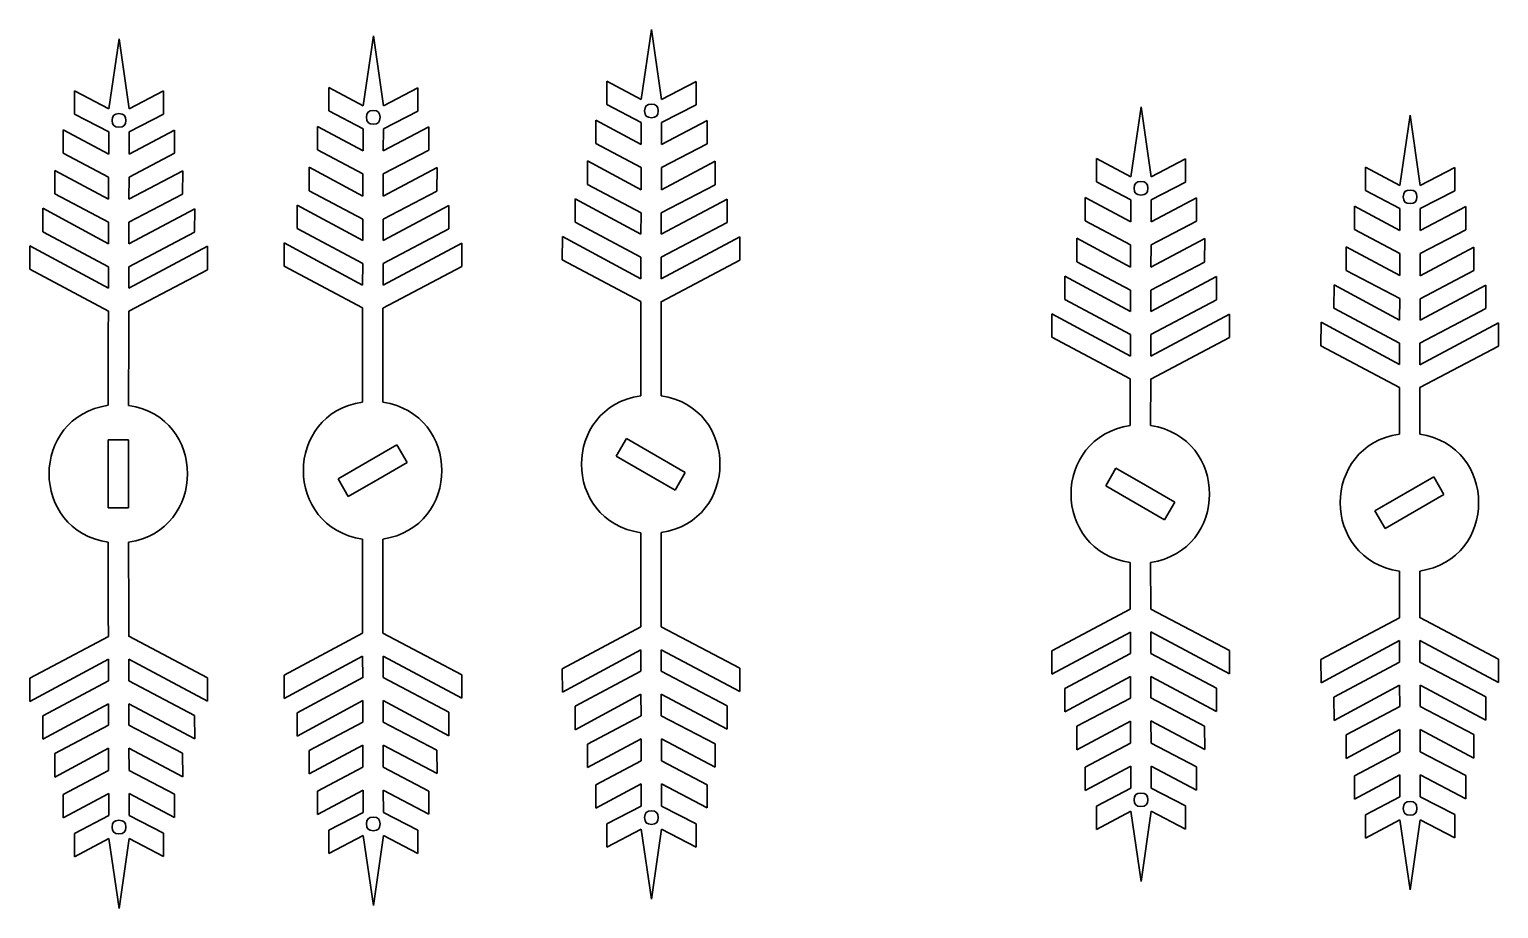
# Model space of a CAD drawing. Header units: centimetres. Extents: x -208 to 206, y -104 to 104.
# Drawn here: x 59.36 to 88.33, y -90.88 to -73.54 of the extents above; entities that cross this region are included whole.
import ezdxf

# ---------------------------------------------------------------- set-up
doc = ezdxf.new("R2010")
doc.units = ezdxf.units.CM
doc.header["$MEASUREMENT"] = 0
doc.layers.add('#Layer 1', color=7, linetype='Continuous')

msp = doc.modelspace()

# ---------------------------------------------------------------- linework, layer by layer
at = {"layer": '#Layer 1', "color": 2, "lineweight": 35}
for points in [[(71.62711, -73.54227), (71.62711, -73.54227), (71.4235, -74.92323), (71.4235, -74.92323)], [(71.62711, -73.54227), (71.62711, -73.54227), (71.82423, -74.92435), (71.82423, -74.92435)], [(61.12734, -73.72998), (61.12734, -73.72998), (60.92372, -75.11116), (60.92372, -75.11116)], [(61.12734, -73.72998), (61.12734, -73.72998), (61.32446, -75.11206), (61.32446, -75.11206)], [(66.14135, -73.66771), (66.14135, -73.66771), (65.93774, -75.04889), (65.93774, -75.04889)], [(66.14135, -73.66771), (66.14135, -73.66771), (66.33847, -75.04979), (66.33847, -75.04979)], [(65.26014, -74.69072), (65.26014, -74.69072), (65.25902, -75.15036), (65.25902, -75.15036)], [(65.93774, -75.04889), (65.93774, -75.04889), (65.26014, -74.69072), (65.26014, -74.69072)], [(66.33847, -75.04979), (66.33847, -75.04979), (67.01764, -74.69475), (67.01764, -74.69475)], [(67.01764, -74.69475), (67.01764, -74.69475), (67.01652, -75.15462), (67.01652, -75.15462)], [(70.7459, -74.56528), (70.7459, -74.56528), (70.74478, -75.02492), (70.74478, -75.02492)], [(71.4235, -74.92323), (71.4235, -74.92323), (70.7459, -74.56528), (70.7459, -74.56528)], [(71.82423, -74.92435), (71.82423, -74.92435), (72.50362, -74.56931), (72.50362, -74.56931)], [(72.50362, -74.56931), (72.50362, -74.56931), (72.50228, -75.02896), (72.50228, -75.02896)], [(60.24612, -74.75299), (60.24612, -74.75299), (60.24522, -75.21286), (60.24522, -75.21286)], [(60.92372, -75.11116), (60.92372, -75.11116), (60.24612, -74.75299), (60.24612, -74.75299)], [(61.32446, -75.11206), (61.32446, -75.11206), (62.00385, -74.75702), (62.00385, -74.75702)], [(62.00385, -74.75702), (62.00385, -74.75702), (62.0025, -75.21689), (62.0025, -75.21689)], [(70.74478, -75.02492), (70.74478, -75.02492), (71.42148, -75.37705), (71.42148, -75.37705)], [(72.50228, -75.02896), (72.50228, -75.02896), (71.82401, -75.37817), (71.82401, -75.37817)], [(60.24522, -75.21286), (60.24522, -75.21286), (60.92193, -75.56499), (60.92193, -75.56499)], [(62.0025, -75.21689), (62.0025, -75.21689), (61.32423, -75.56588), (61.32423, -75.56588)], [(65.25902, -75.15036), (65.25902, -75.15036), (65.93572, -75.50272), (65.93572, -75.50272)], [(67.01652, -75.15462), (67.01652, -75.15462), (66.33802, -75.50361), (66.33802, -75.50361)], [(60.02458, -75.5231), (60.02458, -75.5231), (60.02414, -75.9814), (60.02414, -75.9814)], [(60.92148, -76.00112), (60.92148, -76.00112), (60.02458, -75.5231), (60.02458, -75.5231)], [(60.92193, -75.56499), (60.92193, -75.56499), (60.92148, -76.00112), (60.92148, -76.00112)], [(61.32244, -76.00201), (61.32244, -76.00201), (62.22158, -75.52848), (62.22158, -75.52848)], [(61.32423, -75.56588), (61.32423, -75.56588), (61.32244, -76.00201), (61.32244, -76.00201)], [(62.22158, -75.52848), (62.22158, -75.52848), (62.22001, -75.98656), (62.22001, -75.98656)], [(65.0386, -75.46083), (65.0386, -75.46083), (65.03793, -75.91913), (65.03793, -75.91913)], [(65.9355, -75.93884), (65.9355, -75.93884), (65.0386, -75.46083), (65.0386, -75.46083)], [(65.93572, -75.50272), (65.93572, -75.50272), (65.9355, -75.93884), (65.9355, -75.93884)], [(66.33623, -75.93974), (66.33623, -75.93974), (67.23559, -75.46598), (67.23559, -75.46598)], [(66.33802, -75.50361), (66.33802, -75.50361), (66.33623, -75.93974), (66.33623, -75.93974)], [(67.23559, -75.46598), (67.23559, -75.46598), (67.23402, -75.92428), (67.23402, -75.92428)], [(70.52436, -75.33539), (70.52436, -75.33539), (70.52369, -75.79369), (70.52369, -75.79369)], [(71.42126, -75.81318), (71.42126, -75.81318), (70.52436, -75.33539), (70.52436, -75.33539)], [(71.42148, -75.37705), (71.42148, -75.37705), (71.42126, -75.81318), (71.42126, -75.81318)], [(71.82222, -75.81408), (71.82222, -75.81408), (72.72135, -75.34054), (72.72135, -75.34054)], [(71.82401, -75.37817), (71.82401, -75.37817), (71.82222, -75.81408), (71.82222, -75.81408)], [(72.72135, -75.34054), (72.72135, -75.34054), (72.71978, -75.79862), (72.71978, -75.79862)], [(70.52369, -75.79369), (70.52369, -75.79369), (71.41946, -76.267), (71.41946, -76.267)], [(72.71978, -75.79862), (72.71978, -75.79862), (71.82177, -76.2679), (71.82177, -76.2679)], [(60.02414, -75.9814), (60.02414, -75.9814), (60.91969, -76.45494), (60.91969, -76.45494)], [(62.22001, -75.98656), (62.22001, -75.98656), (61.32222, -76.45584), (61.32222, -76.45584)], [(65.03793, -75.91913), (65.03793, -75.91913), (65.9337, -76.39244), (65.9337, -76.39244)], [(67.23402, -75.92428), (67.23402, -75.92428), (66.33601, -76.39334), (66.33601, -76.39334)], [(70.36084, -76.13664), (70.36084, -76.13664), (70.36151, -76.59942), (70.36151, -76.59942)], [(71.41969, -76.70425), (71.41969, -76.70425), (70.36084, -76.13664), (70.36084, -76.13664)], [(71.81953, -76.70515), (71.81953, -76.70515), (72.88106, -76.14268), (72.88106, -76.14268)], [(72.88106, -76.14268), (72.88106, -76.14268), (72.87815, -76.60524), (72.87815, -76.60524)], [(59.86106, -76.32457), (59.86106, -76.32457), (59.86174, -76.78713), (59.86174, -76.78713)], [(60.91991, -76.89196), (60.91991, -76.89196), (59.86106, -76.32457), (59.86106, -76.32457)], [(60.91969, -76.45494), (60.91969, -76.45494), (60.91991, -76.89196), (60.91991, -76.89196)], [(61.31998, -76.89286), (61.31998, -76.89286), (62.38151, -76.3304), (62.38151, -76.3304)], [(61.32222, -76.45584), (61.32222, -76.45584), (61.31998, -76.89286), (61.31998, -76.89286)], [(62.38151, -76.3304), (62.38151, -76.3304), (62.3786, -76.79318), (62.3786, -76.79318)], [(64.87486, -76.26208), (64.87486, -76.26208), (64.87575, -76.72486), (64.87575, -76.72486)], [(65.93393, -76.82969), (65.93393, -76.82969), (64.87486, -76.26208), (64.87486, -76.26208)], [(65.9337, -76.39244), (65.9337, -76.39244), (65.93393, -76.82969), (65.93393, -76.82969)], [(66.33377, -76.83059), (66.33377, -76.83059), (67.3953, -76.26812), (67.3953, -76.26812)], [(66.33601, -76.39334), (66.33601, -76.39334), (66.33377, -76.83059), (66.33377, -76.83059)], [(67.3953, -76.26812), (67.3953, -76.26812), (67.39239, -76.73068), (67.39239, -76.73068)], [(71.41946, -76.267), (71.41946, -76.267), (71.41969, -76.70425), (71.41969, -76.70425)], [(71.82177, -76.2679), (71.82177, -76.2679), (71.81953, -76.70515), (71.81953, -76.70515)], [(64.87575, -76.72486), (64.87575, -76.72486), (65.93303, -77.28284), (65.93303, -77.28284)], [(67.39239, -76.73068), (67.39239, -76.73068), (66.33242, -77.28374), (66.33242, -77.28374)], [(70.36151, -76.59942), (70.36151, -76.59942), (71.41879, -77.1574), (71.41879, -77.1574)], [(72.87815, -76.60524), (72.87815, -76.60524), (71.81818, -77.1583), (71.81818, -77.1583)], [(59.86174, -76.78713), (59.86174, -76.78713), (60.91902, -77.34512), (60.91902, -77.34512)], [(62.3786, -76.79318), (62.3786, -76.79318), (61.31863, -77.34624), (61.31863, -77.34624)], [(64.63652, -77.00912), (64.63652, -77.00912), (64.6354, -77.46966), (64.6354, -77.46966)], [(65.93102, -77.7071), (65.93102, -77.7071), (64.63652, -77.00912), (64.63652, -77.00912)], [(66.33242, -77.708), (66.33242, -77.708), (67.63028, -77.01606), (67.63028, -77.01606)], [(67.63028, -77.01606), (67.63028, -77.01606), (67.62916, -77.4766), (67.62916, -77.4766)], [(70.12228, -76.88345), (70.12228, -76.88345), (70.12116, -77.344), (70.12116, -77.344)], [(71.41678, -77.58166), (71.41678, -77.58166), (70.12228, -76.88345), (70.12228, -76.88345)], [(71.81818, -77.58256), (71.81818, -77.58256), (73.11626, -76.89062), (73.11626, -76.89062)], [(73.11626, -76.89062), (73.11626, -76.89062), (73.11514, -77.35116), (73.11514, -77.35116)], [(59.6225, -77.07139), (59.6225, -77.07139), (59.62138, -77.53193), (59.62138, -77.53193)], [(60.91722, -77.76937), (60.91722, -77.76937), (59.6225, -77.07139), (59.6225, -77.07139)], [(60.91902, -77.34512), (60.91902, -77.34512), (60.91722, -77.76937), (60.91722, -77.76937)], [(61.31841, -77.77049), (61.31841, -77.77049), (62.61649, -77.07833), (62.61649, -77.07833)], [(61.31863, -77.34624), (61.31863, -77.34624), (61.31841, -77.77049), (61.31841, -77.77049)], [(62.61649, -77.07833), (62.61649, -77.07833), (62.61537, -77.53888), (62.61537, -77.53888)], [(65.93303, -77.28284), (65.93303, -77.28284), (65.93102, -77.7071), (65.93102, -77.7071)], [(66.33242, -77.28374), (66.33242, -77.28374), (66.33242, -77.708), (66.33242, -77.708)], [(71.4161, -78.03481), (71.4161, -78.03481), (70.12116, -77.344), (70.12116, -77.344)], [(71.41879, -77.1574), (71.41879, -77.1574), (71.41678, -77.58166), (71.41678, -77.58166)], [(71.81706, -78.03593), (71.81706, -78.03593), (73.11514, -77.35116), (73.11514, -77.35116)], [(71.81818, -77.1583), (71.81818, -77.1583), (71.81818, -77.58256), (71.81818, -77.58256)], [(60.91633, -78.22275), (60.91633, -78.22275), (59.62138, -77.53193), (59.62138, -77.53193)], [(61.31729, -78.22364), (61.31729, -78.22364), (62.61537, -77.53888), (62.61537, -77.53888)], [(65.93012, -78.16048), (65.93012, -78.16048), (64.6354, -77.46966), (64.6354, -77.46966)], [(66.33108, -78.16137), (66.33108, -78.16137), (67.62916, -77.4766), (67.62916, -77.4766)], [(69.86647, -77.62467), (69.86647, -77.62467), (69.86558, -78.08521), (69.86558, -78.08521)], [(71.41409, -78.45907), (71.41409, -78.45907), (69.86647, -77.62467), (69.86647, -77.62467)], [(71.81706, -78.46019), (71.81706, -78.46019), (73.36826, -77.63296), (73.36826, -77.63296)], [(73.36826, -77.63296), (73.36826, -77.63296), (73.36714, -78.0935), (73.36714, -78.0935)], [(59.36692, -77.8126), (59.36692, -77.8126), (59.3658, -78.27315), (59.3658, -78.27315)], [(60.91431, -78.647), (60.91431, -78.647), (59.36692, -77.8126), (59.36692, -77.8126)], [(61.31729, -78.6479), (61.31729, -78.6479), (62.86849, -77.82067), (62.86849, -77.82067)], [(62.86849, -77.82067), (62.86849, -77.82067), (62.86737, -78.28121), (62.86737, -78.28121)], [(64.38071, -77.75011), (64.38071, -77.75011), (64.37982, -78.21065), (64.37982, -78.21065)], [(65.92833, -78.58473), (65.92833, -78.58473), (64.38071, -77.75011), (64.38071, -77.75011)], [(66.33108, -78.58563), (66.33108, -78.58563), (67.8825, -77.7584), (67.8825, -77.7584)], [(67.8825, -77.7584), (67.8825, -77.7584), (67.88138, -78.21894), (67.88138, -78.21894)], [(60.91431, -78.647), (60.91431, -78.647), (60.91521, -78.22208), (60.91521, -78.22208)], [(61.31729, -78.6479), (61.31729, -78.6479), (61.31818, -78.2232), (61.31818, -78.2232)], [(65.92766, -79.03676), (65.92766, -79.03676), (64.37982, -78.21065), (64.37982, -78.21065)], [(65.92833, -78.58473), (65.92833, -78.58473), (65.92922, -78.1598), (65.92922, -78.1598)], [(66.32951, -79.03766), (66.32951, -79.03766), (67.88138, -78.21894), (67.88138, -78.21894)], [(66.33108, -78.58563), (66.33108, -78.58563), (66.3322, -78.16092), (66.3322, -78.16092)], [(71.41364, -78.9111), (71.41364, -78.9111), (69.86558, -78.08521), (69.86558, -78.08521)], [(71.41409, -78.45907), (71.41409, -78.45907), (71.41498, -78.03436), (71.41498, -78.03436)], [(71.81527, -78.91222), (71.81527, -78.91222), (73.36714, -78.0935), (73.36714, -78.0935)], [(71.81706, -78.46019), (71.81706, -78.46019), (71.81796, -78.03526), (71.81796, -78.03526)], [(60.91386, -79.09904), (60.91386, -79.09904), (59.3658, -78.27315), (59.3658, -78.27315)], [(61.3155, -79.09993), (61.3155, -79.09993), (62.86737, -78.28121), (62.86737, -78.28121)], [(65.92676, -79.46102), (65.92676, -79.46102), (65.92766, -79.03632), (65.92766, -79.03632)], [(66.32839, -79.46192), (66.32839, -79.46192), (66.32951, -79.03721), (66.32951, -79.03721)], [(71.41252, -79.33558), (71.41252, -79.33558), (71.41364, -78.91088), (71.41364, -78.91088)], [(71.81438, -79.33648), (71.81438, -79.33648), (71.81527, -78.91177), (71.81527, -78.91177)], [(60.91297, -79.52329), (60.91297, -79.52329), (60.91386, -79.09859), (60.91386, -79.09859)], [(61.3146, -79.52441), (61.3146, -79.52441), (61.3155, -79.09948), (61.3155, -79.09948)], [(71.41252, -79.33558), (71.41252, -79.33558), (71.41162, -80.76806), (71.41162, -80.76806)], [(71.81438, -79.33648), (71.81438, -79.33648), (71.81326, -80.76873), (71.81326, -80.76873)], [(60.91297, -79.52329), (60.91297, -79.52329), (60.91185, -80.95577), (60.91185, -80.95577)], [(61.3146, -79.52441), (61.3146, -79.52441), (61.31348, -80.95667), (61.31348, -80.95667)], [(65.92676, -79.46102), (65.92676, -79.46102), (65.92564, -80.8935), (65.92564, -80.8935)], [(66.32839, -79.46192), (66.32839, -79.46192), (66.32727, -80.89417), (66.32727, -80.89417)], [(71.41162, -80.76806), (69.85662, -80.99654), (69.85662, -83.2399), (71.41162, -83.46838)], [(71.81326, -83.46771), (73.36177, -83.23452), (73.36177, -81.00192), (71.81326, -80.76873)], [(60.91185, -80.95577), (59.35684, -81.18448), (59.35684, -83.42761), (60.91185, -83.65632)], [(61.31348, -83.65542), (62.86199, -83.42224), (62.86199, -81.18985), (61.31348, -80.95667)], [(65.92564, -80.8935), (64.37063, -81.12198), (64.37063, -83.36534), (65.92564, -83.59404)], [(66.32727, -83.59315), (67.87601, -83.35996), (67.87601, -81.12758), (66.32727, -80.89417)], [(61.31124, -81.63628), (61.31124, -81.63628), (60.90938, -81.63628), (60.90938, -81.63628)], [(60.90938, -81.63628), (60.90938, -81.63628), (60.90938, -82.9758), (60.90938, -82.9758)], [(61.31124, -82.30604), (61.31124, -82.30604), (61.31124, -81.63628), (61.31124, -81.63628)], [(71.13028, -81.6094), (71.13028, -81.6094), (70.92935, -81.95728), (70.92935, -81.95728)], [(71.71044, -81.94428), (71.71044, -81.94428), (71.13028, -81.6094), (71.13028, -81.6094)], [(66.60391, -81.73484), (66.60391, -81.73484), (65.44359, -82.4046), (65.44359, -82.4046)], [(66.80484, -82.08272), (66.80484, -82.08272), (66.60391, -81.73484), (66.60391, -81.73484)], [(70.92935, -81.95728), (70.92935, -81.95728), (72.08967, -82.62726), (72.08967, -82.62726)], [(72.2906, -82.27916), (72.2906, -82.27916), (71.71044, -81.94428), (71.71044, -81.94428)], [(66.22468, -82.41782), (66.22468, -82.41782), (66.80484, -82.08272), (66.80484, -82.08272)], [(72.08967, -82.62726), (72.08967, -82.62726), (72.2906, -82.27916), (72.2906, -82.27916)], [(61.31124, -82.9758), (61.31124, -82.9758), (61.31124, -82.30604), (61.31124, -82.30604)], [(65.44359, -82.4046), (65.44359, -82.4046), (65.64452, -82.7527), (65.64452, -82.7527)], [(65.64452, -82.7527), (65.64452, -82.7527), (66.22468, -82.41782), (66.22468, -82.41782)], [(60.90938, -82.9758), (60.90938, -82.9758), (61.31124, -82.9758), (61.31124, -82.9758)], [(60.91297, -85.0888), (60.91297, -85.0888), (60.91185, -83.65632), (60.91185, -83.65632)], [(61.3146, -85.0879), (61.3146, -85.0879), (61.31348, -83.65542), (61.31348, -83.65542)], [(65.92676, -85.02652), (65.92676, -85.02652), (65.92564, -83.59404), (65.92564, -83.59404)], [(66.32839, -85.0254), (66.32839, -85.0254), (66.32727, -83.59315), (66.32727, -83.59315)], [(71.41252, -84.90086), (71.41252, -84.90086), (71.41162, -83.46838), (71.41162, -83.46838)], [(71.81438, -84.89996), (71.81438, -84.89996), (71.81326, -83.46771), (71.81326, -83.46771)], [(60.91297, -85.0888), (60.91297, -85.0888), (60.91386, -85.5135), (60.91386, -85.5135)], [(61.3146, -85.0879), (61.3146, -85.0879), (61.3155, -85.5126), (61.3155, -85.5126)], [(65.92676, -85.02652), (65.92676, -85.02652), (65.92766, -85.45123), (65.92766, -85.45123)], [(66.32839, -85.0254), (66.32839, -85.0254), (66.32951, -85.45033), (66.32951, -85.45033)], [(71.41252, -84.90086), (71.41252, -84.90086), (71.41364, -85.32579), (71.41364, -85.32579)], [(71.81438, -84.89996), (71.81438, -84.89996), (71.81527, -85.32467), (71.81527, -85.32467)], [(65.92766, -85.45078), (65.92766, -85.45078), (64.37982, -86.27667), (64.37982, -86.27667)], [(66.32951, -85.44988), (66.32951, -85.44988), (67.88138, -86.26838), (67.88138, -86.26838)], [(71.41364, -85.32534), (71.41364, -85.32534), (69.86558, -86.15123), (69.86558, -86.15123)], [(71.81527, -85.32422), (71.81527, -85.32422), (73.36714, -86.14294), (73.36714, -86.14294)], [(60.91386, -85.51305), (60.91386, -85.51305), (59.3658, -86.33894), (59.3658, -86.33894)], [(61.3155, -85.51216), (61.3155, -85.51216), (62.86737, -86.33088), (62.86737, -86.33088)], [(60.91431, -85.96508), (60.91431, -85.96508), (59.36692, -86.79948), (59.36692, -86.79948)], [(60.91431, -85.96508), (60.91431, -85.96508), (60.91521, -86.39001), (60.91521, -86.39001)], [(61.31729, -85.96419), (61.31729, -85.96419), (62.86849, -86.79142), (62.86849, -86.79142)], [(61.31729, -85.96419), (61.31729, -85.96419), (61.31818, -86.38889), (61.31818, -86.38889)], [(65.92833, -85.90281), (65.92833, -85.90281), (64.38071, -86.73721), (64.38071, -86.73721)], [(65.92833, -85.90281), (65.92833, -85.90281), (65.92922, -86.32752), (65.92922, -86.32752)], [(66.33108, -85.90192), (66.33108, -85.90192), (67.8825, -86.72892), (67.8825, -86.72892)], [(66.33108, -85.90192), (66.33108, -85.90192), (66.3322, -86.32662), (66.3322, -86.32662)], [(71.41409, -85.77737), (71.41409, -85.77737), (69.86647, -86.61177), (69.86647, -86.61177)], [(71.41409, -85.77737), (71.41409, -85.77737), (71.41498, -86.20208), (71.41498, -86.20208)], [(71.81706, -85.77648), (71.81706, -85.77648), (73.36826, -86.60348), (73.36826, -86.60348)], [(71.81706, -85.77648), (71.81706, -85.77648), (71.81796, -86.20118), (71.81796, -86.20118)], [(62.86849, -86.79142), (62.86849, -86.79142), (62.86737, -86.33088), (62.86737, -86.33088)], [(64.38071, -86.73721), (64.38071, -86.73721), (64.37982, -86.27667), (64.37982, -86.27667)], [(65.93012, -86.32707), (65.93012, -86.32707), (64.6354, -87.01788), (64.6354, -87.01788)], [(66.33108, -86.32617), (66.33108, -86.32617), (67.62916, -87.01094), (67.62916, -87.01094)], [(67.8825, -86.72892), (67.8825, -86.72892), (67.88138, -86.26838), (67.88138, -86.26838)], [(69.86647, -86.61177), (69.86647, -86.61177), (69.86558, -86.15123), (69.86558, -86.15123)], [(71.4161, -86.20163), (71.4161, -86.20163), (70.12116, -86.89244), (70.12116, -86.89244)], [(71.81706, -86.20073), (71.81706, -86.20073), (73.11514, -86.88528), (73.11514, -86.88528)], [(73.36826, -86.60348), (73.36826, -86.60348), (73.36714, -86.14294), (73.36714, -86.14294)], [(59.36692, -86.79948), (59.36692, -86.79948), (59.3658, -86.33894), (59.3658, -86.33894)], [(60.91633, -86.38934), (60.91633, -86.38934), (59.62138, -87.08016), (59.62138, -87.08016)], [(61.31729, -86.38844), (61.31729, -86.38844), (62.61537, -87.07321), (62.61537, -87.07321)], [(60.91722, -86.84272), (60.91722, -86.84272), (59.6225, -87.5407), (59.6225, -87.5407)], [(60.91902, -87.26697), (60.91902, -87.26697), (60.91722, -86.84272), (60.91722, -86.84272)], [(61.31841, -86.8416), (61.31841, -86.8416), (62.61649, -87.53376), (62.61649, -87.53376)], [(61.31863, -87.26585), (61.31863, -87.26585), (61.31841, -86.8416), (61.31841, -86.8416)], [(65.93102, -86.78044), (65.93102, -86.78044), (64.63652, -87.47843), (64.63652, -87.47843)], [(65.93303, -87.20448), (65.93303, -87.20448), (65.93102, -86.78044), (65.93102, -86.78044)], [(66.33242, -86.77932), (66.33242, -86.77932), (67.63028, -87.47148), (67.63028, -87.47148)], [(66.33242, -87.20358), (66.33242, -87.20358), (66.33242, -86.77932), (66.33242, -86.77932)], [(70.12228, -87.35299), (70.12228, -87.35299), (70.12116, -86.89244), (70.12116, -86.89244)], [(71.41678, -86.65478), (71.41678, -86.65478), (70.12228, -87.35299), (70.12228, -87.35299)], [(71.41879, -87.07904), (71.41879, -87.07904), (71.41678, -86.65478), (71.41678, -86.65478)], [(71.81818, -86.65388), (71.81818, -86.65388), (73.11626, -87.34582), (73.11626, -87.34582)], [(71.81818, -87.07814), (71.81818, -87.07814), (71.81818, -86.65388), (71.81818, -86.65388)], [(73.11626, -87.34582), (73.11626, -87.34582), (73.11514, -86.88528), (73.11514, -86.88528)], [(59.6225, -87.5407), (59.6225, -87.5407), (59.62138, -87.08016), (59.62138, -87.08016)], [(62.61649, -87.53376), (62.61649, -87.53376), (62.61537, -87.07321), (62.61537, -87.07321)], [(64.63652, -87.47843), (64.63652, -87.47843), (64.6354, -87.01788), (64.6354, -87.01788)], [(64.87575, -87.76268), (64.87575, -87.76268), (65.93303, -87.20448), (65.93303, -87.20448)], [(67.39239, -87.75664), (67.39239, -87.75664), (66.33242, -87.20358), (66.33242, -87.20358)], [(67.63028, -87.47148), (67.63028, -87.47148), (67.62916, -87.01094), (67.62916, -87.01094)], [(70.36151, -87.63702), (70.36151, -87.63702), (71.41879, -87.07904), (71.41879, -87.07904)], [(72.87815, -87.6312), (72.87815, -87.6312), (71.81818, -87.07814), (71.81818, -87.07814)], [(59.86174, -87.82496), (59.86174, -87.82496), (60.91902, -87.26697), (60.91902, -87.26697)], [(62.3786, -87.81913), (62.3786, -87.81913), (61.31863, -87.26585), (61.31863, -87.26585)], [(60.91991, -87.72012), (60.91991, -87.72012), (59.86106, -88.28752), (59.86106, -88.28752)], [(60.91969, -88.15715), (60.91969, -88.15715), (60.91991, -87.72012), (60.91991, -87.72012)], [(61.31998, -87.71923), (61.31998, -87.71923), (62.38151, -88.28169), (62.38151, -88.28169)], [(61.32222, -88.15625), (61.32222, -88.15625), (61.31998, -87.71923), (61.31998, -87.71923)], [(65.93393, -87.65785), (65.93393, -87.65785), (64.87486, -88.22524), (64.87486, -88.22524)], [(64.87486, -88.22524), (64.87486, -88.22524), (64.87575, -87.76268), (64.87575, -87.76268)], [(65.9337, -88.09488), (65.9337, -88.09488), (65.93393, -87.65785), (65.93393, -87.65785)], [(66.33377, -87.65673), (66.33377, -87.65673), (67.3953, -88.21942), (67.3953, -88.21942)], [(66.33601, -88.09398), (66.33601, -88.09398), (66.33377, -87.65673), (66.33377, -87.65673)], [(67.3953, -88.21942), (67.3953, -88.21942), (67.39239, -87.75664), (67.39239, -87.75664)], [(71.41969, -87.53219), (71.41969, -87.53219), (70.36084, -88.0998), (70.36084, -88.0998)], [(70.36084, -88.0998), (70.36084, -88.0998), (70.36151, -87.63702), (70.36151, -87.63702)], [(71.41946, -87.96944), (71.41946, -87.96944), (71.41969, -87.53219), (71.41969, -87.53219)], [(71.81953, -87.53129), (71.81953, -87.53129), (72.88106, -88.09376), (72.88106, -88.09376)], [(71.82177, -87.96854), (71.82177, -87.96854), (71.81953, -87.53129), (71.81953, -87.53129)], [(72.88106, -88.09376), (72.88106, -88.09376), (72.87815, -87.6312), (72.87815, -87.6312)], [(59.86106, -88.28752), (59.86106, -88.28752), (59.86174, -87.82496), (59.86174, -87.82496)], [(62.38151, -88.28169), (62.38151, -88.28169), (62.3786, -87.81913), (62.3786, -87.81913)], [(70.52369, -88.44297), (70.52369, -88.44297), (71.41946, -87.96944), (71.41946, -87.96944)], [(72.71978, -88.43782), (72.71978, -88.43782), (71.82177, -87.96854), (71.82177, -87.96854)], [(60.02414, -88.63068), (60.02414, -88.63068), (60.91969, -88.15715), (60.91969, -88.15715)], [(62.22001, -88.62553), (62.22001, -88.62553), (61.32222, -88.15625), (61.32222, -88.15625)], [(65.03793, -88.56841), (65.03793, -88.56841), (65.9337, -88.09488), (65.9337, -88.09488)], [(67.23402, -88.56326), (67.23402, -88.56326), (66.33601, -88.09398), (66.33601, -88.09398)], [(60.02458, -89.08899), (60.02458, -89.08899), (60.02414, -88.63068), (60.02414, -88.63068)], [(60.92148, -88.61097), (60.92148, -88.61097), (60.02458, -89.08899), (60.02458, -89.08899)], [(60.92193, -89.0471), (60.92193, -89.0471), (60.92148, -88.61097), (60.92148, -88.61097)], [(61.32244, -88.61008), (61.32244, -88.61008), (62.22158, -89.08361), (62.22158, -89.08361)], [(61.32423, -89.0462), (61.32423, -89.0462), (61.32244, -88.61008), (61.32244, -88.61008)], [(62.22158, -89.08361), (62.22158, -89.08361), (62.22001, -88.62553), (62.22001, -88.62553)], [(65.0386, -89.02649), (65.0386, -89.02649), (65.03793, -88.56841), (65.03793, -88.56841)], [(65.9355, -88.5487), (65.9355, -88.5487), (65.0386, -89.02649), (65.0386, -89.02649)], [(65.93572, -88.98483), (65.93572, -88.98483), (65.9355, -88.5487), (65.9355, -88.5487)], [(66.33623, -88.5478), (66.33623, -88.5478), (67.23559, -89.02134), (67.23559, -89.02134)], [(66.33802, -88.98393), (66.33802, -88.98393), (66.33623, -88.5478), (66.33623, -88.5478)], [(67.23559, -89.02134), (67.23559, -89.02134), (67.23402, -88.56326), (67.23402, -88.56326)], [(70.52436, -88.90105), (70.52436, -88.90105), (70.52369, -88.44297), (70.52369, -88.44297)], [(71.42126, -88.42326), (71.42126, -88.42326), (70.52436, -88.90105), (70.52436, -88.90105)], [(71.42148, -88.85939), (71.42148, -88.85939), (71.42126, -88.42326), (71.42126, -88.42326)], [(71.82222, -88.42236), (71.82222, -88.42236), (72.72135, -88.8959), (72.72135, -88.8959)], [(71.82401, -88.85849), (71.82401, -88.85849), (71.82222, -88.42236), (71.82222, -88.42236)], [(72.72135, -88.8959), (72.72135, -88.8959), (72.71978, -88.43782), (72.71978, -88.43782)], [(70.74478, -89.21152), (70.74478, -89.21152), (71.42148, -88.85939), (71.42148, -88.85939)], [(72.50228, -89.20726), (72.50228, -89.20726), (71.82401, -88.85849), (71.82401, -88.85849)], [(60.24522, -89.39945), (60.24522, -89.39945), (60.92193, -89.0471), (60.92193, -89.0471)], [(62.0025, -89.3952), (62.0025, -89.3952), (61.32423, -89.0462), (61.32423, -89.0462)], [(65.25902, -89.33696), (65.25902, -89.33696), (65.93572, -88.98483), (65.93572, -88.98483)], [(67.01652, -89.33292), (67.01652, -89.33292), (66.33802, -88.98393), (66.33802, -88.98393)], [(70.7459, -89.67116), (70.7459, -89.67116), (70.74478, -89.21152), (70.74478, -89.21152)], [(72.50362, -89.66713), (72.50362, -89.66713), (72.50228, -89.20726), (72.50228, -89.20726)], [(60.24612, -89.8591), (60.24612, -89.8591), (60.24522, -89.39945), (60.24522, -89.39945)], [(60.92372, -89.50092), (60.92372, -89.50092), (60.24612, -89.8591), (60.24612, -89.8591)], [(61.12734, -90.88211), (61.12734, -90.88211), (60.92372, -89.50092), (60.92372, -89.50092)], [(61.12734, -90.88211), (61.12734, -90.88211), (61.32446, -89.50003), (61.32446, -89.50003)], [(61.32446, -89.50003), (61.32446, -89.50003), (62.00385, -89.85484), (62.00385, -89.85484)], [(62.00385, -89.85484), (62.00385, -89.85484), (62.0025, -89.3952), (62.0025, -89.3952)], [(65.26014, -89.79683), (65.26014, -89.79683), (65.25902, -89.33696), (65.25902, -89.33696)], [(65.93774, -89.43865), (65.93774, -89.43865), (65.26014, -89.79683), (65.26014, -89.79683)], [(66.14135, -90.81984), (66.14135, -90.81984), (65.93774, -89.43865), (65.93774, -89.43865)], [(66.14135, -90.81984), (66.14135, -90.81984), (66.33847, -89.43776), (66.33847, -89.43776)], [(66.33847, -89.43776), (66.33847, -89.43776), (67.01764, -89.79257), (67.01764, -89.79257)], [(67.01764, -89.79257), (67.01764, -89.79257), (67.01652, -89.33292), (67.01652, -89.33292)], [(71.4235, -89.31321), (71.4235, -89.31321), (70.7459, -89.67116), (70.7459, -89.67116)], [(71.62711, -90.6944), (71.62711, -90.6944), (71.4235, -89.31321), (71.4235, -89.31321)], [(71.62711, -90.6944), (71.62711, -90.6944), (71.82423, -89.31232), (71.82423, -89.31232)], [(71.82423, -89.31232), (71.82423, -89.31232), (72.50362, -89.66713), (72.50362, -89.66713)]]:
    msp.add_open_spline(points, degree=3, dxfattribs=at)
for points in [[(71.75726, -75.15014), (71.75726, -75.05561), (71.71806, -75.01619), (71.6233, -75.01619), (71.6233, -75.01619), (71.52855, -75.01619), (71.48935, -75.05561), (71.48935, -75.15014), (71.48935, -75.15014), (71.48935, -75.24489), (71.52855, -75.28432), (71.6233, -75.28432), (71.6233, -75.28432), (71.71806, -75.28432), (71.75726, -75.24489), (71.75726, -75.15014)], [(61.25748, -75.33808), (61.25748, -75.24332), (61.21828, -75.20412), (61.12353, -75.20412), (61.12353, -75.20412), (61.02878, -75.20412), (60.98958, -75.24332), (60.98958, -75.33808), (60.98958, -75.33808), (60.98958, -75.43283), (61.02878, -75.47203), (61.12353, -75.47203), (61.12353, -75.47203), (61.21828, -75.47203), (61.25748, -75.43283), (61.25748, -75.33808)], [(66.2715, -75.2758), (66.2715, -75.18105), (66.2323, -75.14163), (66.13754, -75.14163), (66.13754, -75.14163), (66.04279, -75.14163), (66.00359, -75.18105), (66.00359, -75.2758), (66.00359, -75.2758), (66.00359, -75.37033), (66.04279, -75.40976), (66.13754, -75.40976), (66.13754, -75.40976), (66.2323, -75.40976), (66.2715, -75.37033), (66.2715, -75.2758)], [(61.25748, -89.27401), (61.25748, -89.17926), (61.21828, -89.14006), (61.12353, -89.14006), (61.12353, -89.14006), (61.02878, -89.14006), (60.98958, -89.17926), (60.98958, -89.27401), (60.98958, -89.27401), (60.98958, -89.36876), (61.02878, -89.40796), (61.12353, -89.40796), (61.12353, -89.40796), (61.21828, -89.40796), (61.25748, -89.36876), (61.25748, -89.27401)], [(66.2715, -89.21174), (66.2715, -89.11699), (66.2323, -89.07779), (66.13754, -89.07779), (66.13754, -89.07779), (66.04279, -89.07779), (66.00359, -89.11699), (66.00359, -89.21174), (66.00359, -89.21174), (66.00359, -89.30649), (66.04279, -89.34569), (66.13754, -89.34569), (66.13754, -89.34569), (66.2323, -89.34569), (66.2715, -89.30649), (66.2715, -89.21174)], [(71.75726, -89.0863), (71.75726, -88.99155), (71.71806, -88.95235), (71.6233, -88.95235), (71.6233, -88.95235), (71.52855, -88.95235), (71.48935, -88.99155), (71.48935, -89.0863), (71.48935, -89.0863), (71.48935, -89.18105), (71.52855, -89.22025), (71.6233, -89.22025), (71.6233, -89.22025), (71.71806, -89.22025), (71.75726, -89.18105), (71.75726, -89.0863)]]:
    msp.add_open_spline(points, degree=3, knots=[0, 0, 0, 0, 0.2, 0.2, 0.2, 0.2, 0.4, 0.4, 0.4, 0.4, 0.6, 0.6, 0.6, 0.6, 1, 1, 1, 1], dxfattribs=at)
at = {"layer": '#Layer 1', "lineweight": 35}
for points in [[(81.27994, -75.06748), (81.27994, -75.06748), (81.07633, -76.44844), (81.07633, -76.44844)], [(81.27994, -75.06748), (81.27994, -75.06748), (81.47706, -76.44956), (81.47706, -76.44956)], [(86.58762, -75.23705), (86.58762, -75.23705), (86.38401, -76.61824), (86.38401, -76.61824)], [(86.58762, -75.23705), (86.58762, -75.23705), (86.78474, -76.61913), (86.78474, -76.61913)], [(80.39873, -76.09049), (80.39873, -76.09049), (80.39761, -76.55014), (80.39761, -76.55014)], [(81.07633, -76.44844), (81.07633, -76.44844), (80.39873, -76.09049), (80.39873, -76.09049)], [(81.47706, -76.44956), (81.47706, -76.44956), (82.15623, -76.09452), (82.15623, -76.09452)], [(82.15623, -76.09452), (82.15623, -76.09452), (82.15511, -76.5544), (82.15511, -76.5544)], [(85.70641, -76.26006), (85.70641, -76.26006), (85.70529, -76.71993), (85.70529, -76.71993)], [(86.38401, -76.61824), (86.38401, -76.61824), (85.70641, -76.26006), (85.70641, -76.26006)], [(86.78474, -76.61913), (86.78474, -76.61913), (87.46391, -76.26432), (87.46391, -76.26432)], [(87.46391, -76.26432), (87.46391, -76.26432), (87.46279, -76.72396), (87.46279, -76.72396)], [(80.39761, -76.55014), (80.39761, -76.55014), (81.07454, -76.90227), (81.07454, -76.90227)], [(82.15511, -76.5544), (82.15511, -76.5544), (81.47684, -76.90339), (81.47684, -76.90339)], [(85.70529, -76.71993), (85.70529, -76.71993), (86.38222, -77.07206), (86.38222, -77.07206)], [(87.46279, -76.72396), (87.46279, -76.72396), (86.78452, -77.07296), (86.78452, -77.07296)], [(80.17719, -76.8606), (80.17719, -76.8606), (80.17674, -77.31868), (80.17674, -77.31868)], [(81.07409, -77.3384), (81.07409, -77.3384), (80.17719, -76.8606), (80.17719, -76.8606)], [(81.07454, -76.90227), (81.07454, -76.90227), (81.07409, -77.3384), (81.07409, -77.3384)], [(81.47482, -77.33952), (81.47482, -77.33952), (82.37418, -76.86576), (82.37418, -76.86576)], [(81.47684, -76.90339), (81.47684, -76.90339), (81.47482, -77.33952), (81.47482, -77.33952)], [(82.37418, -76.86576), (82.37418, -76.86576), (82.37262, -77.32406), (82.37262, -77.32406)], [(85.48487, -77.03017), (85.48487, -77.03017), (85.48442, -77.48848), (85.48442, -77.48848)], [(86.38177, -77.50819), (86.38177, -77.50819), (85.48487, -77.03017), (85.48487, -77.03017)], [(86.78273, -77.50908), (86.78273, -77.50908), (87.68186, -77.03555), (87.68186, -77.03555)], [(87.68186, -77.03555), (87.68186, -77.03555), (87.6803, -77.49363), (87.6803, -77.49363)], [(80.17674, -77.31868), (80.17674, -77.31868), (81.0723, -77.79222), (81.0723, -77.79222)], [(82.37262, -77.32406), (82.37262, -77.32406), (81.4746, -77.79334), (81.4746, -77.79334)], [(86.38222, -77.07206), (86.38222, -77.07206), (86.38177, -77.50819), (86.38177, -77.50819)], [(86.78452, -77.07296), (86.78452, -77.07296), (86.78273, -77.50908), (86.78273, -77.50908)], [(85.48442, -77.48848), (85.48442, -77.48848), (86.37998, -77.96201), (86.37998, -77.96201)], [(87.6803, -77.49363), (87.6803, -77.49363), (86.7825, -77.96291), (86.7825, -77.96291)], [(80.01345, -77.66185), (80.01345, -77.66185), (80.01434, -78.12464), (80.01434, -78.12464)], [(81.07252, -78.22947), (81.07252, -78.22947), (80.01345, -77.66185), (80.01345, -77.66185)], [(81.0723, -77.79222), (81.0723, -77.79222), (81.07252, -78.22947), (81.07252, -78.22947)], [(81.47236, -78.23036), (81.47236, -78.23036), (82.5339, -77.6679), (82.5339, -77.6679)], [(81.4746, -77.79334), (81.4746, -77.79334), (81.47236, -78.23036), (81.47236, -78.23036)], [(82.5339, -77.6679), (82.5339, -77.6679), (82.53121, -78.13046), (82.53121, -78.13046)], [(85.32135, -77.83164), (85.32135, -77.83164), (85.32202, -78.29443), (85.32202, -78.29443)], [(86.3802, -78.39904), (86.3802, -78.39904), (85.32135, -77.83164), (85.32135, -77.83164)], [(86.78004, -78.40016), (86.78004, -78.40016), (87.8418, -77.83747), (87.8418, -77.83747)], [(87.8418, -77.83747), (87.8418, -77.83747), (87.83889, -78.30025), (87.83889, -78.30025)], [(80.01434, -78.12464), (80.01434, -78.12464), (81.07162, -78.68262), (81.07162, -78.68262)], [(82.53121, -78.13046), (82.53121, -78.13046), (81.47102, -78.68352), (81.47102, -78.68352)], [(86.37998, -77.96201), (86.37998, -77.96201), (86.3802, -78.39904), (86.3802, -78.39904)], [(86.7825, -77.96291), (86.7825, -77.96291), (86.78004, -78.40016), (86.78004, -78.40016)], [(79.77511, -78.40889), (79.77511, -78.40889), (79.77399, -78.86921), (79.77399, -78.86921)], [(81.06961, -79.10688), (81.06961, -79.10688), (79.77511, -78.40889), (79.77511, -78.40889)], [(81.47102, -79.10777), (81.47102, -79.10777), (82.76887, -78.41584), (82.76887, -78.41584)], [(82.76887, -78.41584), (82.76887, -78.41584), (82.76798, -78.87638), (82.76798, -78.87638)], [(85.32202, -78.29443), (85.32202, -78.29443), (86.37953, -78.85219), (86.37953, -78.85219)], [(87.83889, -78.30025), (87.83889, -78.30025), (86.7787, -78.85331), (86.7787, -78.85331)], [(81.07162, -78.68262), (81.07162, -78.68262), (81.06961, -79.10688), (81.06961, -79.10688)], [(81.47102, -78.68352), (81.47102, -78.68352), (81.47102, -79.10777), (81.47102, -79.10777)], [(85.08279, -78.57846), (85.08279, -78.57846), (85.08167, -79.039), (85.08167, -79.039)], [(86.37751, -79.27667), (86.37751, -79.27667), (85.08279, -78.57846), (85.08279, -78.57846)], [(86.7787, -79.27756), (86.7787, -79.27756), (88.07678, -78.5854), (88.07678, -78.5854)], [(88.07678, -78.5854), (88.07678, -78.5854), (88.07566, -79.04595), (88.07566, -79.04595)], [(81.06871, -79.56003), (81.06871, -79.56003), (79.77399, -78.86921), (79.77399, -78.86921)], [(81.46967, -79.56115), (81.46967, -79.56115), (82.76798, -78.87638), (82.76798, -78.87638)], [(86.37639, -79.72982), (86.37639, -79.72982), (85.08167, -79.039), (85.08167, -79.039)], [(86.37953, -78.85219), (86.37953, -78.85219), (86.37751, -79.27667), (86.37751, -79.27667)], [(86.77758, -79.73072), (86.77758, -79.73072), (88.07566, -79.04595), (88.07566, -79.04595)], [(86.7787, -78.85331), (86.7787, -78.85331), (86.7787, -79.27756), (86.7787, -79.27756)], [(79.51953, -79.14988), (79.51953, -79.14988), (79.51841, -79.61043), (79.51841, -79.61043)], [(81.06692, -79.98428), (81.06692, -79.98428), (79.51953, -79.14988), (79.51953, -79.14988)], [(81.46967, -79.9854), (81.46967, -79.9854), (83.0211, -79.15817), (83.0211, -79.15817)], [(83.0211, -79.15817), (83.0211, -79.15817), (83.01998, -79.61872), (83.01998, -79.61872)], [(84.82721, -79.31968), (84.82721, -79.31968), (84.82609, -79.78022), (84.82609, -79.78022)], [(86.3746, -80.15408), (86.3746, -80.15408), (84.82721, -79.31968), (84.82721, -79.31968)], [(86.77735, -80.15497), (86.77735, -80.15497), (88.32878, -79.32774), (88.32878, -79.32774)], [(88.32878, -79.32774), (88.32878, -79.32774), (88.32788, -79.78828), (88.32788, -79.78828)], [(81.06647, -80.43654), (81.06647, -80.43654), (79.51841, -79.61043), (79.51841, -79.61043)], [(81.06692, -79.98428), (81.06692, -79.98428), (81.06782, -79.55958), (81.06782, -79.55958)], [(81.4681, -80.43744), (81.4681, -80.43744), (83.01998, -79.61872), (83.01998, -79.61872)], [(81.46967, -79.9854), (81.46967, -79.9854), (81.47079, -79.56048), (81.47079, -79.56048)], [(86.37415, -80.60611), (86.37415, -80.60611), (84.82609, -79.78022), (84.82609, -79.78022)], [(86.3746, -80.15408), (86.3746, -80.15408), (86.3755, -79.72937), (86.3755, -79.72937)], [(86.77578, -80.607), (86.77578, -80.607), (88.32788, -79.78828), (88.32788, -79.78828)], [(86.77735, -80.15497), (86.77735, -80.15497), (86.77847, -79.73027), (86.77847, -79.73027)], [(81.06446, -81.35561), (81.06446, -81.35561), (81.06647, -80.43587), (81.06647, -80.43587)], [(81.46609, -81.35628), (81.46609, -81.35628), (81.4681, -80.43699), (81.4681, -80.43699)], [(86.37214, -81.52518), (86.37214, -81.52518), (86.37415, -80.60566), (86.37415, -80.60566)], [(86.77377, -81.52585), (86.77377, -81.52585), (86.77578, -80.60656), (86.77578, -80.60656)], [(81.06446, -81.35561), (79.50922, -81.58409), (79.50922, -83.82745), (81.06446, -84.05593)], [(81.46609, -84.05526), (83.0146, -83.82208), (83.0146, -81.58947), (81.46609, -81.35628)], [(86.37214, -81.52518), (84.81713, -81.75366), (84.81713, -83.99702), (86.37214, -84.2255)], [(86.77377, -84.22483), (88.32228, -83.99164), (88.32228, -81.75904), (86.77377, -81.52585)], [(80.78311, -82.19673), (80.78311, -82.19673), (80.58218, -82.54483), (80.58218, -82.54483)], [(81.36327, -82.53184), (81.36327, -82.53184), (80.78311, -82.19673), (80.78311, -82.19673)], [(80.58218, -82.54483), (80.58218, -82.54483), (81.7425, -83.21459), (81.7425, -83.21459)], [(81.94343, -82.86672), (81.94343, -82.86672), (81.36327, -82.53184), (81.36327, -82.53184)], [(87.05018, -82.36652), (87.05018, -82.36652), (85.88986, -83.03628), (85.88986, -83.03628)], [(87.25111, -82.7144), (87.25111, -82.7144), (87.05018, -82.36652), (87.05018, -82.36652)], [(86.67095, -83.0495), (86.67095, -83.0495), (87.25111, -82.7144), (87.25111, -82.7144)], [(81.7425, -83.21459), (81.7425, -83.21459), (81.94343, -82.86672), (81.94343, -82.86672)], [(85.88986, -83.03628), (85.88986, -83.03628), (86.09102, -83.38438), (86.09102, -83.38438)], [(86.09102, -83.38438), (86.09102, -83.38438), (86.67095, -83.0495), (86.67095, -83.0495)], [(81.06446, -84.05593), (81.06446, -84.05593), (81.06647, -84.97545), (81.06647, -84.97545)], [(81.46609, -84.05526), (81.46609, -84.05526), (81.4681, -84.97456), (81.4681, -84.97456)], [(86.37214, -84.2255), (86.37214, -84.2255), (86.37415, -85.14524), (86.37415, -85.14524)], [(86.77377, -84.22483), (86.77377, -84.22483), (86.77578, -85.14412), (86.77578, -85.14412)], [(81.06647, -84.975), (81.06647, -84.975), (79.51841, -85.80089), (79.51841, -85.80089)], [(81.4681, -84.97411), (81.4681, -84.97411), (83.01998, -85.79283), (83.01998, -85.79283)], [(86.37415, -85.14457), (86.37415, -85.14457), (84.82609, -85.97068), (84.82609, -85.97068)], [(86.77578, -85.14368), (86.77578, -85.14368), (88.32788, -85.9624), (88.32788, -85.9624)], [(81.06692, -85.42704), (81.06692, -85.42704), (79.51953, -86.26144), (79.51953, -86.26144)], [(81.06692, -85.42704), (81.06692, -85.42704), (81.06782, -85.85174), (81.06782, -85.85174)], [(81.46967, -85.42614), (81.46967, -85.42614), (83.0211, -86.25337), (83.0211, -86.25337)], [(81.46967, -85.42614), (81.46967, -85.42614), (81.47079, -85.85084), (81.47079, -85.85084)], [(86.3746, -85.59683), (86.3746, -85.59683), (84.82721, -86.43123), (84.82721, -86.43123)], [(86.3746, -85.59683), (86.3746, -85.59683), (86.3755, -86.02153), (86.3755, -86.02153)], [(86.77735, -85.59571), (86.77735, -85.59571), (88.32878, -86.42294), (88.32878, -86.42294)], [(86.77735, -85.59571), (86.77735, -85.59571), (86.77847, -86.02064), (86.77847, -86.02064)], [(79.51953, -86.26144), (79.51953, -86.26144), (79.51841, -85.80089), (79.51841, -85.80089)], [(81.06871, -85.85129), (81.06871, -85.85129), (79.77399, -86.54211), (79.77399, -86.54211)], [(81.46967, -85.8504), (81.46967, -85.8504), (82.76798, -86.53516), (82.76798, -86.53516)], [(83.0211, -86.25337), (83.0211, -86.25337), (83.01998, -85.79283), (83.01998, -85.79283)], [(84.82721, -86.43123), (84.82721, -86.43123), (84.82609, -85.97068), (84.82609, -85.97068)], [(86.37639, -86.02108), (86.37639, -86.02108), (85.08167, -86.7119), (85.08167, -86.7119)], [(86.77758, -86.02019), (86.77758, -86.02019), (88.07566, -86.70473), (88.07566, -86.70473)], [(88.32878, -86.42294), (88.32878, -86.42294), (88.32788, -85.9624), (88.32788, -85.9624)], [(81.06961, -86.30467), (81.06961, -86.30467), (79.77511, -87.00265), (79.77511, -87.00265)], [(81.07162, -86.72892), (81.07162, -86.72892), (81.06961, -86.30467), (81.06961, -86.30467)], [(81.47102, -86.30355), (81.47102, -86.30355), (82.76887, -86.99571), (82.76887, -86.99571)], [(81.47102, -86.7278), (81.47102, -86.7278), (81.47102, -86.30355), (81.47102, -86.30355)], [(79.77511, -87.00265), (79.77511, -87.00265), (79.77399, -86.54211), (79.77399, -86.54211)], [(82.76887, -86.99571), (82.76887, -86.99571), (82.76798, -86.53516), (82.76798, -86.53516)], [(86.37751, -86.47424), (86.37751, -86.47424), (85.08279, -87.17244), (85.08279, -87.17244)], [(86.37953, -86.89849), (86.37953, -86.89849), (86.37751, -86.47424), (86.37751, -86.47424)], [(86.7787, -86.47334), (86.7787, -86.47334), (88.07678, -87.16528), (88.07678, -87.16528)], [(86.7787, -86.8976), (86.7787, -86.8976), (86.7787, -86.47334), (86.7787, -86.47334)], [(80.01434, -87.28691), (80.01434, -87.28691), (81.07162, -86.72892), (81.07162, -86.72892)], [(82.53121, -87.28086), (82.53121, -87.28086), (81.47102, -86.7278), (81.47102, -86.7278)], [(85.08279, -87.17244), (85.08279, -87.17244), (85.08167, -86.7119), (85.08167, -86.7119)], [(85.32202, -87.45648), (85.32202, -87.45648), (86.37953, -86.89849), (86.37953, -86.89849)], [(87.83889, -87.45065), (87.83889, -87.45065), (86.7787, -86.8976), (86.7787, -86.8976)], [(88.07678, -87.16528), (88.07678, -87.16528), (88.07566, -86.70473), (88.07566, -86.70473)], [(81.07252, -87.18208), (81.07252, -87.18208), (80.01345, -87.74947), (80.01345, -87.74947)], [(81.0723, -87.6191), (81.0723, -87.6191), (81.07252, -87.18208), (81.07252, -87.18208)], [(81.47236, -87.18118), (81.47236, -87.18118), (82.5339, -87.74364), (82.5339, -87.74364)], [(81.4746, -87.6182), (81.4746, -87.6182), (81.47236, -87.18118), (81.47236, -87.18118)], [(80.01345, -87.74947), (80.01345, -87.74947), (80.01434, -87.28691), (80.01434, -87.28691)], [(82.5339, -87.74364), (82.5339, -87.74364), (82.53121, -87.28086), (82.53121, -87.28086)], [(86.3802, -87.35164), (86.3802, -87.35164), (85.32135, -87.91926), (85.32135, -87.91926)], [(85.32135, -87.91926), (85.32135, -87.91926), (85.32202, -87.45648), (85.32202, -87.45648)], [(86.37998, -87.78889), (86.37998, -87.78889), (86.3802, -87.35164), (86.3802, -87.35164)], [(86.78004, -87.35075), (86.78004, -87.35075), (87.8418, -87.91321), (87.8418, -87.91321)], [(86.7825, -87.788), (86.7825, -87.788), (86.78004, -87.35075), (86.78004, -87.35075)], [(87.8418, -87.91321), (87.8418, -87.91321), (87.83889, -87.45065), (87.83889, -87.45065)], [(80.17674, -88.09264), (80.17674, -88.09264), (81.0723, -87.6191), (81.0723, -87.6191)], [(82.37262, -88.08748), (82.37262, -88.08748), (81.4746, -87.6182), (81.4746, -87.6182)], [(81.07409, -88.07292), (81.07409, -88.07292), (80.17719, -88.55094), (80.17719, -88.55094)], [(81.07454, -88.50905), (81.07454, -88.50905), (81.07409, -88.07292), (81.07409, -88.07292)], [(81.47482, -88.07203), (81.47482, -88.07203), (82.37418, -88.54556), (82.37418, -88.54556)], [(81.47684, -88.50816), (81.47684, -88.50816), (81.47482, -88.07203), (81.47482, -88.07203)], [(85.48442, -88.26243), (85.48442, -88.26243), (86.37998, -87.78889), (86.37998, -87.78889)], [(87.6803, -88.25705), (87.6803, -88.25705), (86.7825, -87.788), (86.7825, -87.788)], [(80.17719, -88.55094), (80.17719, -88.55094), (80.17674, -88.09264), (80.17674, -88.09264)], [(82.37418, -88.54556), (82.37418, -88.54556), (82.37262, -88.08748), (82.37262, -88.08748)], [(85.48487, -88.72051), (85.48487, -88.72051), (85.48442, -88.26243), (85.48442, -88.26243)], [(86.38177, -88.24272), (86.38177, -88.24272), (85.48487, -88.72051), (85.48487, -88.72051)], [(86.38222, -88.67884), (86.38222, -88.67884), (86.38177, -88.24272), (86.38177, -88.24272)], [(86.78273, -88.24182), (86.78273, -88.24182), (87.68186, -88.71536), (87.68186, -88.71536)], [(86.78452, -88.67795), (86.78452, -88.67795), (86.78273, -88.24182), (86.78273, -88.24182)], [(87.68186, -88.71536), (87.68186, -88.71536), (87.6803, -88.25705), (87.6803, -88.25705)], [(80.39761, -88.86118), (80.39761, -88.86118), (81.07454, -88.50905), (81.07454, -88.50905)], [(82.15511, -88.85715), (82.15511, -88.85715), (81.47684, -88.50816), (81.47684, -88.50816)], [(80.39873, -89.32105), (80.39873, -89.32105), (80.39761, -88.86118), (80.39761, -88.86118)], [(82.15623, -89.3168), (82.15623, -89.3168), (82.15511, -88.85715), (82.15511, -88.85715)], [(85.70529, -89.03097), (85.70529, -89.03097), (86.38222, -88.67884), (86.38222, -88.67884)], [(87.46279, -89.02672), (87.46279, -89.02672), (86.78452, -88.67795), (86.78452, -88.67795)], [(81.07633, -88.96288), (81.07633, -88.96288), (80.39873, -89.32105), (80.39873, -89.32105)], [(81.27994, -90.34406), (81.27994, -90.34406), (81.07633, -88.96288), (81.07633, -88.96288)], [(81.27994, -90.34406), (81.27994, -90.34406), (81.47706, -88.96198), (81.47706, -88.96198)], [(81.47706, -88.96198), (81.47706, -88.96198), (82.15623, -89.3168), (82.15623, -89.3168)], [(85.70641, -89.49062), (85.70641, -89.49062), (85.70529, -89.03097), (85.70529, -89.03097)], [(86.38401, -89.13267), (86.38401, -89.13267), (85.70641, -89.49062), (85.70641, -89.49062)], [(86.58762, -90.51363), (86.58762, -90.51363), (86.38401, -89.13267), (86.38401, -89.13267)], [(86.58762, -90.51363), (86.58762, -90.51363), (86.78474, -89.13177), (86.78474, -89.13177)], [(86.78474, -89.13177), (86.78474, -89.13177), (87.46391, -89.48659), (87.46391, -89.48659)], [(87.46391, -89.48659), (87.46391, -89.48659), (87.46279, -89.02672), (87.46279, -89.02672)]]:
    msp.add_open_spline(points, degree=3, dxfattribs=at)
for points in [[(81.41009, -76.67558), (81.41009, -76.58083), (81.37089, -76.54163), (81.27614, -76.54163), (81.27614, -76.54163), (81.18138, -76.54163), (81.14218, -76.58083), (81.14218, -76.67558), (81.14218, -76.67558), (81.14218, -76.77011), (81.18138, -76.80931), (81.27614, -76.80931), (81.27614, -76.80931), (81.37089, -76.80931), (81.41009, -76.77011), (81.41009, -76.67558)], [(86.71777, -76.84515), (86.71777, -76.7504), (86.67857, -76.7112), (86.58382, -76.7112), (86.58382, -76.7112), (86.48906, -76.7112), (86.44986, -76.7504), (86.44986, -76.84515), (86.44986, -76.84515), (86.44986, -76.9399), (86.48906, -76.9791), (86.58382, -76.9791), (86.58382, -76.9791), (86.67857, -76.9791), (86.71777, -76.9399), (86.71777, -76.84515)], [(81.41009, -88.73596), (81.41009, -88.64121), (81.37089, -88.60201), (81.27614, -88.60201), (81.27614, -88.60201), (81.18138, -88.60201), (81.14218, -88.64121), (81.14218, -88.73596), (81.14218, -88.73596), (81.14218, -88.83072), (81.18138, -88.86992), (81.27614, -88.86992), (81.27614, -88.86992), (81.37089, -88.86992), (81.41009, -88.83072), (81.41009, -88.73596)], [(86.71777, -88.90576), (86.71777, -88.811), (86.67857, -88.7718), (86.58382, -88.7718), (86.58382, -88.7718), (86.48906, -88.7718), (86.44986, -88.811), (86.44986, -88.90576), (86.44986, -88.90576), (86.44986, -89.00051), (86.48906, -89.03971), (86.58382, -89.03971), (86.58382, -89.03971), (86.67857, -89.03971), (86.71777, -89.00051), (86.71777, -88.90576)]]:
    msp.add_open_spline(points, degree=3, knots=[0, 0, 0, 0, 0.2, 0.2, 0.2, 0.2, 0.4, 0.4, 0.4, 0.4, 0.6, 0.6, 0.6, 0.6, 1, 1, 1, 1], dxfattribs=at)

doc.saveas('drawing.dxf')
